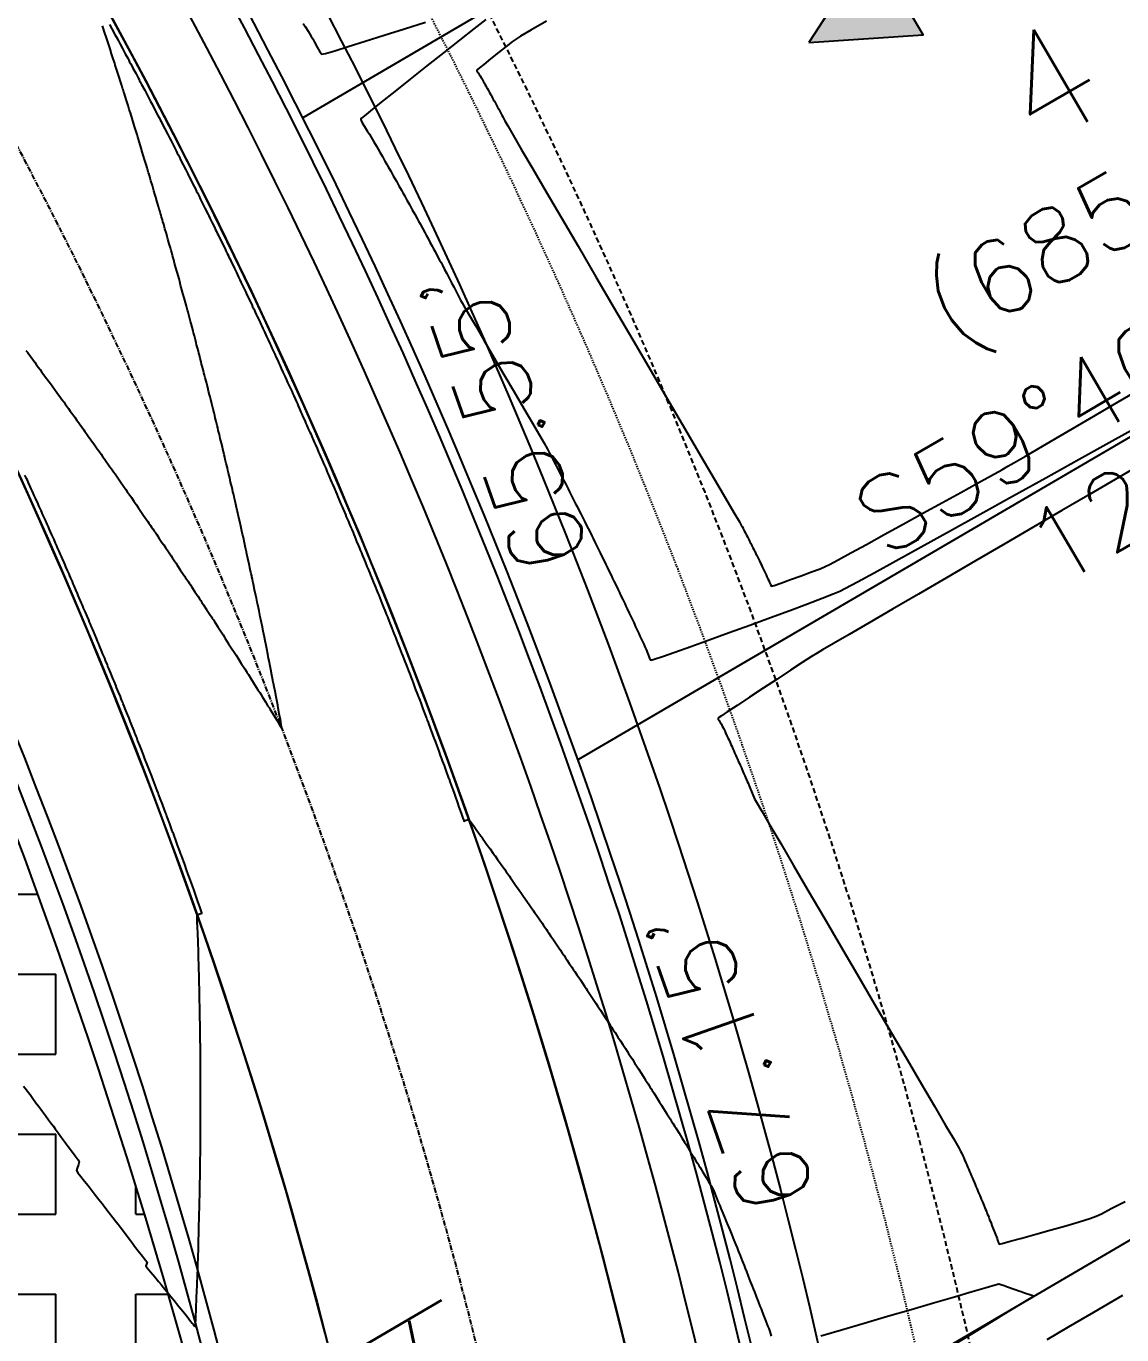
# Model space of a CAD drawing. Header units: feet. Extents: x 23 to 2149517, y -26 to 355304.
# Drawn here: x 2137437.8 to 2137540.5, y 340724.7 to 340847.4 of the extents above; entities that cross this region are included whole.
import ezdxf

# ---------------------------------------------------------------- set-up
doc = ezdxf.new("R2010")
doc.units = ezdxf.units.FT
doc.header["$MEASUREMENT"] = 0
for name, pattern in [('xhpc023-pt$0$CL', [0.7, 0.5, -0.05, 0.1, -0.05]), ('xhpc023-pt$0$DASHED', [0.75, 0.5, -0.25]), ('xhpc023-pt$0$HIDDEN2', [0.1875, 0.125, -0.0625])]:
    doc.linetypes.add(name, pattern=pattern)
for name, color, linetype in [('A-EC-CURLEX-MATTING', 6, 'Continuous'), ('A-EC-FLOW-ARROWS', 252, 'Continuous'), ('C-TOPO-MINR-N', 2, 'Continuous'), ('xhpc023-pav$0$A-PV-BC', 2, 'Continuous'), ('xhpc023-pav$0$A-SW-N', 6, 'Continuous'), ('xhpc023-pt$0$A-ADDRESS-N', 6, 'Continuous'), ('xhpc023-pt$0$A-BLDG-SETBACK', 2, 'xhpc023-pt$0$DASHED'), ('xhpc023-pt$0$V-ESMT-UTIL-N', 2, 'xhpc023-pt$0$HIDDEN2'), ('xhpc023-pt$0$V-LOT-NO', 6, 'Continuous'), ('xhpc023-pt$0$V-PROP-RWAY-N', 7, 'Continuous'), ('xhpc023-pt$0$V-PROP-SUBD-N', 7, 'Continuous'), ('xhpc023-pt$0$V-ROAD-IDEN', 1, 'Continuous'), ('xhpc023-pt$0$V-RWAY-CNTR-N', 4, 'xhpc023-pt$0$CL'), ('xhpc023-pt$0$V-SUBD-TEXT-N', 2, 'Continuous')]:
    doc.layers.add(name, color=color, linetype=linetype)
doc.styles.add('xhpc023-pt$0$L100', font='simplex', dxfattribs={"height": 10})
doc.styles.add('xhpc023-pt$0$L70', font='simplex.shx', dxfattribs={"height": 7})

# ---------------------------------------------------------------- blocks, each defined once
blk = doc.blocks.new('xhpc023-pav')
at = {"layer": 'xhpc023-pav$0$A-PV-BC'}
for radius, start in [(513.5, 10.3863), (486.5, 9.3087)]:
    blk.add_arc((2136995, 340602.39), radius, start, 30.3291, dxfattribs=at)
at = {"layer": 'xhpc023-pav$0$A-SW-N'}
for radius in [524, 520]:
    blk.add_arc((2136995, 340602.39), radius, 10.5508, 30.3291, dxfattribs=at)
blk = doc.blocks.new('xhpc023-pt')
at = {"layer": 'xhpc023-pt$0$A-BLDG-SETBACK'}
blk.add_arc((2136995, 340602.39), 545, 10.5508, 30.3291, dxfattribs=at)
at = {"layer": 'xhpc023-pt$0$V-ESMT-UTIL-N'}
blk.add_arc((2136995, 340602.39), 540, 10.5508, 30.3291, dxfattribs=at)
at = {"layer": 'xhpc023-pt$0$V-PROP-RWAY-N'}
for radius, start in [(525, 10.5508), (475, 7.59)]:
    blk.add_arc((2136995, 340602.39), radius, start, 30.3291, dxfattribs=at)
at = {"layer": 'xhpc023-pt$0$V-PROP-SUBD-N'}
for p, q in [((2137568.22, 340899.9), (2137463.76, 340838.79)), ((2137601.04, 340843.8), (2137489.55, 340778.57)), ((2137633.86, 340787.69), (2137507.99, 340714.05))]:
    blk.add_line(p, q, dxfattribs=at)
at = {"layer": 'xhpc023-pt$0$V-RWAY-CNTR-N'}
blk.add_arc((2136995, 340602.39), 500, 9.7762, 30.3291, dxfattribs=at)
at = {"layer": 'xhpc023-pt$0$A-ADDRESS-N', "insert": (2137537.54, 340827.38), "char_height": 7, "width": 77.1852, "attachment_point": 5, "rotation": 30.3291, "style": 'xhpc023-pt$0$L70'}
blk.add_mtext('\\pt77;(6855)', dxfattribs=at)
at = {"layer": 'xhpc023-pt$0$V-LOT-NO', "insert": (2137533.7, 340842.06, 573.4), "char_height": 10, "width": 34.0116, "attachment_point": 5, "rotation": 30.3291, "style": 'xhpc023-pt$0$L100'}
blk.add_mtext('4', dxfattribs=at)
at = {"layer": 'xhpc023-pt$0$V-ROAD-IDEN', "insert": (2137476.52, 340704.02), "char_height": 10, "width": 185.9116, "attachment_point": 5, "rotation": 101.527, "style": 'xhpc023-pt$0$L100'}
blk.add_mtext('MOLINA', dxfattribs=at)
at = {"layer": 'xhpc023-pt$0$V-SUBD-TEXT-N', "char_height": 7, "style": 'xhpc023-pt$0$L70'}
for s, insert, attachment_point, rotation in [('S59°40\'15"W', (2137544.41, 340812.7), 8, 30.3291), ("65.55'", (2137479.31, 340809.32), 2, 109.2643), ("129.16'", (2137546.18, 340809.68), 2, 30.3291), ("67.15'", (2137500.51, 340749.31), 2, 109.2643)]:
    blk.add_mtext(s, dxfattribs=dict(at, insert=insert, attachment_point=attachment_point, rotation=rotation))
blk = doc.blocks.new('ARROW')
blk.add_hatch(color=256).paths.add_polyline_path([(0, 0), (12, 6), (12, 2), (28, 2), (28, -2), (12, -2), (12, -6)])
blk.add_lwpolyline([(0, 0), (12, 6), (12, 2), (28, 2), (28, -2), (12, -2), (12, -6), (0, 0)])

msp = doc.modelspace()

# ---------------------------------------------------------------- block references
at = {"layer": 'A-EC-CURLEX-MATTING'}
msp.add_blockref('xhpc023-pt', (0, 0), dxfattribs=at)

# ---------------------------------------------------------------- next in the draw order: hatches: boundary and pattern name
h = msp.add_hatch(dxfattribs=at)
h.set_pattern_fill('SQUARE', color=256, scale=60)
h.set_pattern_definition([(0, (-6.905, -4.04), (0, 7.5), [7.5, -7.5]), (90, (-6.905, -4.04), (-7.5, 5e-16), [7.5, -7.5])])
edge = h.paths.add_edge_path()
edge.add_arc((2138044.92, 340728.89), 582.55, 186.44584, 221.75502, ccw=False)
edge.add_arc((2136881.47, 340563.61), 593.06, 9.69591, 28.02375)
edge.add_line((2137404.99, 340842.25), (2137360.89, 340917.63))
edge.add_arc((2137447.71, 341046.59), 155.46, 211.2, 236.0487, ccw=False)
edge.add_line((2137314.74, 340966.06), (2137301.64, 340964.69))
edge.add_line((2137301.64, 340964.69), (2137293.91, 340952.91))
edge.add_line((2137293.91, 340952.91), (2137303.61, 340937.49))
edge.add_line((2137303.61, 340937.49), (2137345.99, 340840.89))
edge.add_line((2137345.99, 340840.89), (2137331.35, 340808.34))
edge.add_line((2137331.35, 340808.34), (2137355.48, 340807.85))
edge.add_line((2137355.48, 340807.85), (2137372.7, 340756.32))
edge.add_line((2137372.7, 340756.32), (2137351.03, 340683.38))
edge.add_line((2137351.03, 340683.38), (2137357.98, 340661.33))
edge.add_line((2137357.98, 340661.33), (2137454.6, 340604.08))
edge.add_line((2137454.6, 340604.08), (2137415.55, 340530.51))
edge.add_line((2137415.55, 340530.51), (2137390.5, 340493.75))
edge.add_line((2137390.5, 340493.75), (2137422.03, 340493.4))
edge.add_line((2137422.03, 340493.4), (2137396.26, 340470.45))
edge.add_line((2137396.26, 340470.45), (2137454.81, 340441.95))
edge.add_line((2137454.81, 340441.95), (2137478.72, 340421.22))
edge.add_line((2137478.72, 340421.22), (2137537.81, 340413.16))
edge.add_line((2137537.81, 340413.16), (2137543.89, 340415.23))
edge.add_line((2137543.89, 340415.23), (2137550, 340414.64))
edge.add_line((2137550, 340414.64), (2137577.55, 340364.92))
edge.add_line((2137577.55, 340364.92), (2137601.62, 340330.66))
edge.add_line((2137601.62, 340330.66), (2137610.34, 340340.94))

# ---------------------------------------------------------------- next in the draw order: linework, layer by layer
for points in [[(2137670.62, 340388.88, -0.020906), (2137597.86, 340483.23, -0.00681), (2137601.18, 340497.47), (2137834.97, 340634.24, -5.810571), (2137834.97, 340634.24, 0.811703), (2137866.43, 340724.84, 0.069055), (2137866.43, 340724.84), (2137654.43, 341086.23, -0.149441), (2137653.08, 341091.91, 0.824303), (2137560.97, 341116.03, -0.149441), (2137557, 341111.73), (2137389.06, 341013.48, -0.149441), (2137383.37, 341012.13, 0.824289), (2137359.25, 340920.01, -0.14935), (2137363.55, 340916.05), (2137406.28, 340843.01, -0.100424), (2137467.54, 340663.68, 0.039884), (2137488.12, 340566.52, 0.039884)], [(2137660.46, 340381.44, -0.020999), (2137590.35, 340472.58, -0.432054), (2137598.5, 340508.07), (2137827.01, 340641.75, -0.15088), (2137838.5, 340644.44, 0.784499), (2137861.31, 340715.67, -0.088743), (2137856.2, 340721.53), (2137645.8, 341081.18, -0.149441), (2137643.1, 341092.55, 0.824303), (2137569.98, 341111.7, -0.149441), (2137562.05, 341103.1), (2137394.11, 341004.84, -0.149441), (2137382.73, 341002.15, 0.824289), (2137363.58, 340929.03, -0.14935), (2137372.18, 340921.1), (2137414.92, 340848.06, -0.100424), (2137477.46, 340664.97, 0.039884), (2137497.71, 340569.37, 1.206369)], [(2137825.01, 340671.87, 0.414214), (2137833.97, 340706.07), (2137615.32, 341079.81, 0.414214), (2137587.95, 341086.97), (2137395.42, 340974.33, 0.413395), (2137388.31, 340947), (2137438.22, 340861.69, -0.086514), (2137499.82, 340696.41, 0.043454), (2137527.06, 340598.38, 0.028283), (2137550.33, 340536.9, 0.447083), (2137578.7, 340527.77), (2137825.01, 340671.87)], [(2137396.26, 340470.45), (2137454.81, 340441.95), (2137478.72, 340421.22), (2137537.81, 340413.16), (2137543.89, 340415.23), (2137550, 340414.64), (2137577.55, 340364.92), (2137601.62, 340330.66), (2137610.34, 340340.94, -0.155296), (2137466.05, 340663.49, 0.080141), (2137404.99, 340842.25)]]:
    msp.add_lwpolyline(points, format="xyb", dxfattribs=at)
msp.add_lwpolyline([(2137823.09, 340682.91, -0.002722), (2137826.88, 340697.39), (2137613.59, 341078.8, 0.414214), (2137599.91, 341082.38), (2137407.39, 340969.75, 0.413052), (2137403.85, 340956.09), (2137453.76, 340870.78, -0.086514), (2137516.55, 340702.29, 0.043568), (2137543.42, 340605.67, 0.028398), (2137566.37, 340545, 0.447083), (2137580.56, 340540.44)], format="xyb", close=True, dxfattribs=at)
at = {"layer": 'C-TOPO-MINR-N', "color": 2, "linetype": 'Continuous', "lineweight": -3}
for points, elevation in [([(2137437.81, 340816.97), (2137437.94, 340816.79), (2137438.07, 340816.62), (2137438.29, 340816.32), (2137438.51, 340816.02), (2137438.64, 340815.85), (2137438.78, 340815.65), (2137438.99, 340815.37), (2137439.13, 340815.17), (2137439.28, 340814.97), (2137439.5, 340814.67), (2137439.65, 340814.46), (2137439.78, 340814.29), (2137439.99, 340814.01), (2137440.19, 340813.73), (2137440.32, 340813.56), (2137440.48, 340813.34), (2137440.71, 340813.01), (2137440.87, 340812.79), (2137440.99, 340812.63), (2137441.18, 340812.36), (2137441.38, 340812.1), (2137441.5, 340811.93), (2137441.61, 340811.77), (2137441.79, 340811.53), (2137441.97, 340811.28), (2137442.09, 340811.12), (2137442.2, 340810.96), (2137442.38, 340810.71), (2137442.56, 340810.46), (2137442.67, 340810.3), (2137442.83, 340810.08), (2137443.07, 340809.75), (2137443.23, 340809.53), (2137443.34, 340809.37), (2137443.53, 340809.1), (2137443.72, 340808.84), (2137443.84, 340808.67), (2137443.97, 340808.49), (2137444.17, 340808.2), (2137444.37, 340807.92), (2137444.49, 340807.75), (2137444.64, 340807.54), (2137444.85, 340807.23), (2137445, 340807.02), (2137445.13, 340806.84), (2137445.34, 340806.54), (2137445.56, 340806.23), (2137445.68, 340806.05), (2137445.82, 340805.86), (2137446.02, 340805.57), (2137446.16, 340805.38), (2137446.29, 340805.19), (2137446.48, 340804.92), (2137446.61, 340804.73), (2137446.73, 340804.56), (2137446.95, 340804.25), (2137447.17, 340803.92), (2137447.31, 340803.72), (2137447.46, 340803.51), (2137447.69, 340803.16), (2137447.92, 340802.83), (2137448.05, 340802.65), (2137448.17, 340802.48), (2137448.34, 340802.23), (2137448.45, 340802.06), (2137448.59, 340801.86), (2137448.84, 340801.49), (2137449.09, 340801.13), (2137449.22, 340800.93), (2137449.33, 340800.78), (2137449.49, 340800.55), (2137449.59, 340800.4), (2137449.69, 340800.25), (2137449.84, 340800.03), (2137449.94, 340799.89), (2137450.07, 340799.7), (2137450.31, 340799.34), (2137450.56, 340798.96), (2137450.72, 340798.72), (2137450.89, 340798.47), (2137451.16, 340798.07), (2137451.42, 340797.69), (2137451.55, 340797.49), (2137451.64, 340797.36), (2137451.76, 340797.17), (2137451.85, 340797.05), (2137451.99, 340796.83), (2137452.28, 340796.4), (2137452.56, 340795.97), (2137452.7, 340795.76), (2137452.78, 340795.64), (2137452.89, 340795.47), (2137452.97, 340795.36), (2137453.04, 340795.25), (2137453.15, 340795.1), (2137453.22, 340794.99), (2137453.36, 340794.77), (2137453.65, 340794.33), (2137453.94, 340793.89), (2137454.08, 340793.67), (2137454.19, 340793.51), (2137454.3, 340793.34), (2137454.45, 340793.12), (2137454.75, 340792.66), (2137455.04, 340792.2), (2137455.19, 340791.98), (2137455.28, 340791.84), (2137455.38, 340791.69), (2137455.51, 340791.48), (2137455.8, 340791.04), (2137456.1, 340790.57), (2137456.29, 340790.28), (2137456.49, 340789.96), (2137456.81, 340789.46), (2137457.12, 340788.99), (2137457.26, 340788.77), (2137457.32, 340788.67), (2137457.39, 340788.57), (2137457.45, 340788.47), (2137457.51, 340788.38), (2137457.66, 340788.13), (2137457.99, 340787.61), (2137458.32, 340787.1), (2137458.47, 340786.86), (2137458.52, 340786.78), (2137458.57, 340786.71), (2137458.66, 340786.56), (2137458.88, 340786.21), (2137459.15, 340785.78), (2137459.4, 340785.38), (2137459.56, 340785.14), (2137459.72, 340784.88), (2137459.98, 340784.46), (2137460.27, 340784), (2137460.5, 340783.62), (2137460.6, 340783.47), (2137460.63, 340783.41), (2137460.67, 340783.36), (2137460.77, 340783.19), (2137461.03, 340782.78), (2137461.33, 340782.28), (2137461.59, 340781.86), (2137461.7, 340781.68), (2137461.76, 340781.58), (2137461.82, 340781.49), (2137461.8, 340781.59), (2137461.78, 340781.71), (2137461.75, 340781.9), (2137461.66, 340782.35), (2137461.56, 340782.9), (2137461.46, 340783.41), (2137461.41, 340783.71), (2137461.35, 340784.01), (2137461.26, 340784.48), (2137461.16, 340785), (2137461.08, 340785.42), (2137461.05, 340785.59), (2137461.04, 340785.66), (2137461.03, 340785.72), (2137461.01, 340785.78), (2137461, 340785.84), (2137460.96, 340786.04), (2137460.87, 340786.5), (2137460.77, 340787.05), (2137460.68, 340787.52), (2137460.64, 340787.72), (2137460.62, 340787.81), (2137460.6, 340787.9), (2137460.56, 340788.08), (2137460.48, 340788.48), (2137460.38, 340788.99), (2137460.29, 340789.44), (2137460.24, 340789.72), (2137460.17, 340790.08), (2137460.05, 340790.64), (2137459.94, 340791.18), (2137459.89, 340791.43), (2137459.86, 340791.57), (2137459.83, 340791.72), (2137459.78, 340791.98), (2137459.66, 340792.54), (2137459.55, 340793.1), (2137459.49, 340793.37), (2137459.45, 340793.54), (2137459.42, 340793.72), (2137459.36, 340793.98), (2137459.25, 340794.51), (2137459.14, 340795.05), (2137459.08, 340795.31), (2137459.04, 340795.52), (2137458.99, 340795.72), (2137458.97, 340795.84), (2137458.93, 340796.02), (2137458.9, 340796.15), (2137458.84, 340796.41), (2137458.73, 340796.93), (2137458.62, 340797.45), (2137458.56, 340797.72), (2137458.53, 340797.86), (2137458.48, 340798.07), (2137458.45, 340798.21), (2137458.4, 340798.44), (2137458.3, 340798.92), (2137458.19, 340799.41), (2137458.12, 340799.72), (2137458.06, 340800.01), (2137457.95, 340800.47), (2137457.85, 340800.91), (2137457.8, 340801.14), (2137457.76, 340801.31), (2137457.71, 340801.55), (2137457.67, 340801.72), (2137457.62, 340801.95), (2137457.52, 340802.4), (2137457.41, 340802.84), (2137457.36, 340803.08), (2137457.32, 340803.27), (2137457.26, 340803.53), (2137457.21, 340803.71), (2137457.17, 340803.91), (2137457.1, 340804.19), (2137457.05, 340804.38), (2137457, 340804.6), (2137456.91, 340805.02), (2137456.81, 340805.45), (2137456.75, 340805.71), (2137456.69, 340805.97), (2137456.59, 340806.37), (2137456.5, 340806.75), (2137456.45, 340806.97), (2137456.4, 340807.18), (2137456.32, 340807.5), (2137456.27, 340807.71), (2137456.22, 340807.93), (2137456.13, 340808.27), (2137456.08, 340808.5), (2137456.03, 340808.71), (2137455.94, 340809.08), (2137455.84, 340809.47), (2137455.79, 340809.71), (2137455.73, 340809.93), (2137455.64, 340810.29), (2137455.56, 340810.64), (2137455.51, 340810.85), (2137455.45, 340811.1), (2137455.36, 340811.46), (2137455.29, 340811.7), (2137455.23, 340811.96), (2137455.13, 340812.35), (2137455.07, 340812.61), (2137455.01, 340812.81), (2137454.93, 340813.15), (2137454.85, 340813.49), (2137454.79, 340813.7), (2137454.72, 340813.98), (2137454.62, 340814.38), (2137454.55, 340814.66), (2137454.5, 340814.86), (2137454.42, 340815.18), (2137454.34, 340815.49), (2137454.28, 340815.69), (2137454.23, 340815.89), (2137454.15, 340816.21), (2137454.07, 340816.52), (2137454.02, 340816.72), (2137453.97, 340816.91), (2137453.89, 340817.21), (2137453.81, 340817.5), (2137453.77, 340817.69), (2137453.7, 340817.95), (2137453.6, 340818.34), (2137453.53, 340818.6), (2137453.47, 340818.81), (2137453.38, 340819.15), (2137453.29, 340819.48), (2137453.24, 340819.68), (2137453.17, 340819.93), (2137453.08, 340820.29), (2137453.01, 340820.54), (2137452.96, 340820.75), (2137452.86, 340821.1), (2137452.76, 340821.45), (2137452.7, 340821.68), (2137452.64, 340821.91), (2137452.53, 340822.29), (2137452.43, 340822.66), (2137452.37, 340822.87), (2137452.31, 340823.1), (2137452.22, 340823.44), (2137452.16, 340823.67), (2137452.1, 340823.89), (2137451.98, 340824.3), (2137451.87, 340824.7), (2137451.81, 340824.92), (2137451.75, 340825.14), (2137451.66, 340825.45), (2137451.61, 340825.66), (2137451.55, 340825.86), (2137451.47, 340826.15), (2137451.41, 340826.35), (2137451.35, 340826.57), (2137451.24, 340826.97), (2137451.12, 340827.39), (2137451.05, 340827.65), (2137450.97, 340827.92), (2137450.84, 340828.37), (2137450.72, 340828.8), (2137450.65, 340829.02), (2137450.6, 340829.2), (2137450.53, 340829.46), (2137450.48, 340829.64), (2137450.43, 340829.81), (2137450.36, 340830.05), (2137450.31, 340830.22), (2137450.24, 340830.45), (2137450.12, 340830.88), (2137449.98, 340831.34), (2137449.9, 340831.63), (2137449.81, 340831.93), (2137449.66, 340832.42), (2137449.53, 340832.88), (2137449.46, 340833.11), (2137449.41, 340833.26), (2137449.35, 340833.47), (2137449.31, 340833.61), (2137449.27, 340833.75), (2137449.21, 340833.95), (2137449.17, 340834.09), (2137449.1, 340834.32), (2137448.96, 340834.79), (2137448.81, 340835.29), (2137448.71, 340835.6), (2137448.61, 340835.93), (2137448.45, 340836.46), (2137448.3, 340836.96), (2137448.23, 340837.2), (2137448.17, 340837.4), (2137448.11, 340837.59), (2137448.05, 340837.77), (2137448, 340837.95), (2137447.92, 340838.19), (2137447.77, 340838.7), (2137447.6, 340839.23), (2137447.5, 340839.57), (2137447.39, 340839.92), (2137447.21, 340840.5), (2137447.04, 340841.04), (2137446.96, 340841.29), (2137446.92, 340841.42), (2137446.87, 340841.55), (2137446.84, 340841.68), (2137446.8, 340841.8), (2137446.71, 340842.08), (2137446.52, 340842.67), (2137446.33, 340843.26), (2137446.24, 340843.53), (2137446.21, 340843.63), (2137446.18, 340843.73), (2137446.13, 340843.9), (2137446, 340844.3), (2137445.84, 340844.79), (2137445.69, 340845.24), (2137445.61, 340845.52), (2137445.51, 340845.8), (2137445.36, 340846.28), (2137445.18, 340846.8), (2137445.05, 340847.23), (2137444.99, 340847.4)], 571), ([(2137445.63, 340847.54), (2137445.87, 340847.11), (2137446.14, 340846.6), (2137446.38, 340846.17), (2137446.48, 340845.98), (2137446.51, 340845.93), (2137446.54, 340845.87), (2137446.63, 340845.69), (2137446.86, 340845.27), (2137447.12, 340844.78), (2137447.35, 340844.36), (2137447.45, 340844.18), (2137447.49, 340844.1), (2137447.53, 340844.01), (2137447.63, 340843.84), (2137447.84, 340843.43), (2137448.1, 340842.95), (2137448.32, 340842.54), (2137448.41, 340842.37), (2137448.46, 340842.26), (2137448.52, 340842.16), (2137448.65, 340841.9), (2137448.94, 340841.36), (2137449.23, 340840.81), (2137449.37, 340840.55), (2137449.43, 340840.42), (2137449.5, 340840.3), (2137449.63, 340840.05), (2137449.9, 340839.52), (2137450.18, 340838.99), (2137450.32, 340838.73), (2137450.39, 340838.58), (2137450.47, 340838.43), (2137450.59, 340838.21), (2137450.83, 340837.73), (2137451.1, 340837.22), (2137451.26, 340836.91), (2137451.41, 340836.61), (2137451.66, 340836.13), (2137451.89, 340835.67), (2137452, 340835.45), (2137452.1, 340835.27), (2137452.19, 340835.08), (2137452.31, 340834.85), (2137452.55, 340834.37), (2137452.79, 340833.9), (2137452.91, 340833.66), (2137452.97, 340833.54), (2137453.06, 340833.37), (2137453.12, 340833.25), (2137453.24, 340833.02), (2137453.46, 340832.56), (2137453.69, 340832.11), (2137453.81, 340831.87), (2137453.88, 340831.74), (2137453.97, 340831.55), (2137454.04, 340831.42), (2137454.15, 340831.19), (2137454.37, 340830.75), (2137454.59, 340830.31), (2137454.7, 340830.08), (2137454.78, 340829.93), (2137454.88, 340829.72), (2137454.95, 340829.58), (2137455.06, 340829.36), (2137455.27, 340828.93), (2137455.48, 340828.51), (2137455.59, 340828.28), (2137455.67, 340828.12), (2137455.78, 340827.89), (2137455.86, 340827.74), (2137455.96, 340827.52), (2137456.16, 340827.11), (2137456.36, 340826.7), (2137456.47, 340826.48), (2137456.55, 340826.31), (2137456.67, 340826.06), (2137456.76, 340825.89), (2137456.84, 340825.71), (2137456.97, 340825.45), (2137457.05, 340825.27), (2137457.16, 340825.06), (2137457.35, 340824.66), (2137457.54, 340824.26), (2137457.65, 340824.04), (2137457.74, 340823.85), (2137457.87, 340823.57), (2137457.96, 340823.38), (2137458.06, 340823.17), (2137458.24, 340822.81), (2137458.42, 340822.43), (2137458.53, 340822.19), (2137458.64, 340821.96), (2137458.81, 340821.6), (2137458.97, 340821.26), (2137459.06, 340821.06), (2137459.16, 340820.85), (2137459.31, 340820.54), (2137459.4, 340820.33), (2137459.5, 340820.14), (2137459.66, 340819.79), (2137459.82, 340819.44), (2137459.91, 340819.24), (2137460.02, 340819.02), (2137460.17, 340818.7), (2137460.27, 340818.48), (2137460.36, 340818.28), (2137460.51, 340817.95), (2137460.67, 340817.62), (2137460.76, 340817.43), (2137460.87, 340817.19), (2137461.03, 340816.85), (2137461.13, 340816.61), (2137461.25, 340816.37), (2137461.41, 340816.01), (2137461.53, 340815.76), (2137461.61, 340815.57), (2137461.75, 340815.26), (2137461.9, 340814.94), (2137461.99, 340814.75), (2137462.07, 340814.56), (2137462.21, 340814.26), (2137462.34, 340813.97), (2137462.42, 340813.78), (2137462.54, 340813.52), (2137462.72, 340813.14), (2137462.83, 340812.88), (2137462.91, 340812.7), (2137463.04, 340812.42), (2137463.17, 340812.13), (2137463.25, 340811.95), (2137463.33, 340811.77), (2137463.46, 340811.48), (2137463.59, 340811.18), (2137463.67, 340811), (2137463.78, 340810.75), (2137463.95, 340810.38), (2137464.06, 340810.12), (2137464.15, 340809.93), (2137464.28, 340809.62), (2137464.42, 340809.31), (2137464.5, 340809.13), (2137464.61, 340808.89), (2137464.76, 340808.53), (2137464.87, 340808.29), (2137464.96, 340808.1), (2137465.1, 340807.77), (2137465.24, 340807.44), (2137465.33, 340807.25), (2137465.43, 340807.02), (2137465.57, 340806.68), (2137465.67, 340806.45), (2137465.76, 340806.25), (2137465.91, 340805.91), (2137466.06, 340805.56), (2137466.14, 340805.37), (2137466.24, 340805.15), (2137466.37, 340804.83), (2137466.46, 340804.61), (2137466.55, 340804.41), (2137466.7, 340804.07), (2137466.85, 340803.71), (2137466.95, 340803.48), (2137467.05, 340803.24), (2137467.21, 340802.86), (2137467.37, 340802.49), (2137467.46, 340802.29), (2137467.54, 340802.09), (2137467.67, 340801.79), (2137467.75, 340801.59), (2137467.84, 340801.37), (2137468.01, 340800.97), (2137468.18, 340800.57), (2137468.27, 340800.35), (2137468.35, 340800.16), (2137468.47, 340799.89), (2137468.54, 340799.7), (2137468.64, 340799.47), (2137468.81, 340799.05), (2137468.99, 340798.63), (2137469.08, 340798.41), (2137469.15, 340798.23), (2137469.26, 340797.98), (2137469.33, 340797.8), (2137469.43, 340797.57), (2137469.61, 340797.13), (2137469.78, 340796.69), (2137469.88, 340796.46), (2137469.94, 340796.3), (2137470.04, 340796.07), (2137470.11, 340795.9), (2137470.2, 340795.66), (2137470.39, 340795.21), (2137470.57, 340794.75), (2137470.67, 340794.52), (2137470.73, 340794.37), (2137470.82, 340794.15), (2137470.88, 340794), (2137470.98, 340793.76), (2137471.17, 340793.28), (2137471.36, 340792.81), (2137471.45, 340792.57), (2137471.51, 340792.43), (2137471.59, 340792.23), (2137471.64, 340792.1), (2137471.69, 340791.97), (2137471.77, 340791.78), (2137471.82, 340791.65), (2137471.92, 340791.4), (2137472.11, 340790.92), (2137472.3, 340790.43), (2137472.4, 340790.19), (2137472.44, 340790.07), (2137472.51, 340789.9), (2137472.55, 340789.78), (2137472.64, 340789.55), (2137472.83, 340789.09), (2137473.02, 340788.59), (2137473.14, 340788.28), (2137473.27, 340787.95), (2137473.47, 340787.43), (2137473.66, 340786.93), (2137473.76, 340786.69), (2137473.82, 340786.53), (2137473.88, 340786.36), (2137473.94, 340786.21), (2137474, 340786.05), (2137474.11, 340785.78), (2137474.31, 340785.24), (2137474.52, 340784.7), (2137474.62, 340784.45), (2137474.67, 340784.31), (2137474.72, 340784.18), (2137474.82, 340783.91), (2137475.03, 340783.35), (2137475.24, 340782.79), (2137475.34, 340782.53), (2137475.38, 340782.41), (2137475.43, 340782.3), (2137475.52, 340782.06), (2137475.71, 340781.53), (2137475.93, 340780.96), (2137476.06, 340780.6), (2137476.16, 340780.33), (2137476.32, 340779.88), (2137476.51, 340779.39), (2137476.65, 340778.99), (2137476.71, 340778.82), (2137476.74, 340778.75), (2137476.77, 340778.68), (2137476.84, 340778.48), (2137477, 340778.03), (2137477.2, 340777.49), (2137477.36, 340777.04), (2137477.43, 340776.85), (2137477.45, 340776.8), (2137477.47, 340776.75), (2137477.54, 340776.55), (2137477.71, 340776.09), (2137477.91, 340775.53), (2137478.07, 340775.06), (2137478.15, 340774.87), (2137478.16, 340774.82), (2137478.23, 340774.62), (2137478.4, 340774.14), (2137478.61, 340773.57), (2137478.78, 340773.09), (2137478.85, 340772.89), (2137478.87, 340772.83), (2137478.97, 340772.88), (2137479.18, 340772.96), (2137479.32, 340772.99), (2137479.46, 340772.82), (2137479.75, 340772.42), (2137480.09, 340771.95), (2137480.37, 340771.56), (2137480.48, 340771.39), (2137480.52, 340771.35), (2137480.55, 340771.3), (2137480.58, 340771.26), (2137480.61, 340771.21), (2137480.72, 340771.05), (2137480.99, 340770.68), (2137481.32, 340770.22), (2137481.61, 340769.8), (2137481.79, 340769.56), (2137482.01, 340769.24), (2137482.36, 340768.75), (2137482.69, 340768.29), (2137482.84, 340768.07), (2137482.94, 340767.93), (2137483.03, 340767.8), (2137483.13, 340767.66), (2137483.23, 340767.51), (2137483.39, 340767.29), (2137483.71, 340766.83), (2137484.05, 340766.34), (2137484.26, 340766.04), (2137484.45, 340765.77), (2137484.75, 340765.33), (2137485.04, 340764.92), (2137485.18, 340764.72), (2137485.27, 340764.59), (2137485.4, 340764.4), (2137485.49, 340764.27), (2137485.63, 340764.06), (2137485.91, 340763.66), (2137486.19, 340763.25), (2137486.34, 340763.03), (2137486.45, 340762.88), (2137486.6, 340762.65), (2137486.7, 340762.5), (2137486.82, 340762.33), (2137486.99, 340762.07), (2137487.11, 340761.9), (2137487.25, 340761.69), (2137487.51, 340761.31), (2137487.77, 340760.93), (2137487.92, 340760.71), (2137488.05, 340760.51), (2137488.25, 340760.22), (2137488.38, 340760.02), (2137488.51, 340759.82), (2137488.74, 340759.48), (2137488.98, 340759.14), (2137489.12, 340758.92), (2137489.25, 340758.73), (2137489.46, 340758.42), (2137489.66, 340758.12), (2137489.79, 340757.94), (2137489.94, 340757.7), (2137490.17, 340757.36), (2137490.32, 340757.13), (2137490.43, 340756.96), (2137490.62, 340756.68), (2137490.8, 340756.4), (2137490.92, 340756.22), (2137491.03, 340756.05), (2137491.22, 340755.77), (2137491.4, 340755.49), (2137491.52, 340755.32), (2137491.67, 340755.09), (2137491.9, 340754.74), (2137492.05, 340754.51), (2137492.18, 340754.32), (2137492.38, 340754), (2137492.59, 340753.69), (2137492.7, 340753.51), (2137492.84, 340753.3), (2137493.04, 340752.99), (2137493.18, 340752.78), (2137493.31, 340752.58), (2137493.53, 340752.23), (2137493.76, 340751.88), (2137493.88, 340751.69), (2137494, 340751.51), (2137494.18, 340751.24), (2137494.3, 340751.05), (2137494.43, 340750.85), (2137494.66, 340750.49), (2137494.9, 340750.11), (2137495.06, 340749.87), (2137495.22, 340749.6), (2137495.5, 340749.17), (2137495.76, 340748.76), (2137495.89, 340748.55), (2137495.99, 340748.4), (2137496.13, 340748.18), (2137496.22, 340748.03), (2137496.31, 340747.9), (2137496.44, 340747.7), (2137496.52, 340747.57), (2137496.66, 340747.35), (2137496.92, 340746.93), (2137497.21, 340746.48), (2137497.38, 340746.19), (2137497.58, 340745.88), (2137497.89, 340745.38), (2137498.19, 340744.9), (2137498.34, 340744.67), (2137498.44, 340744.5), (2137498.54, 340744.35), (2137498.63, 340744.2), (2137498.72, 340744.06), (2137498.82, 340743.9), (2137499.03, 340743.55), (2137499.3, 340743.12), (2137499.54, 340742.73), (2137499.69, 340742.49), (2137499.85, 340742.23), (2137500.12, 340741.79), (2137500.41, 340741.31), (2137500.65, 340740.92), (2137500.75, 340740.75), (2137500.79, 340740.69), (2137500.83, 340740.63), (2137500.86, 340740.58), (2137500.89, 340740.53), (2137501, 340740.34), (2137501.26, 340739.92), (2137501.57, 340739.4), (2137501.84, 340738.97), (2137501.96, 340738.77), (2137502.07, 340738.59), (2137502.18, 340738.4), (2137502.28, 340738.16), (2137502.49, 340737.65), (2137502.71, 340737.11), (2137502.85, 340736.77), (2137502.96, 340736.5), (2137503.15, 340736.05), (2137503.36, 340735.52), (2137503.55, 340735.06), (2137503.67, 340734.77), (2137503.78, 340734.49), (2137503.97, 340734.04), (2137504.17, 340733.53), (2137504.35, 340733.08), (2137504.47, 340732.8), (2137504.58, 340732.53), (2137504.75, 340732.08), (2137504.95, 340731.58), (2137505.13, 340731.14), (2137505.24, 340730.87), (2137505.35, 340730.6), (2137505.52, 340730.16), (2137505.71, 340729.67), (2137505.89, 340729.23), (2137505.99, 340728.96), (2137506.1, 340728.69), (2137506.27, 340728.26), (2137506.46, 340727.78), (2137506.62, 340727.35), (2137506.73, 340727.08), (2137506.83, 340726.82), (2137506.99, 340726.4), (2137507.18, 340725.92), (2137507.34, 340725.5), (2137507.44, 340725.24), (2137507.53, 340724.96), (2137507.68, 340724.52)], 571), ([(2137463.81, 340847.63), (2137463.98, 340847.35), (2137464.25, 340846.9), (2137464.52, 340846.46), (2137464.7, 340846.18), (2137464.86, 340845.88), (2137465.11, 340845.41), (2137465.37, 340844.96), (2137465.56, 340844.74), (2137465.89, 340844.82), (2137466.75, 340845.07), (2137468.01, 340845.46), (2137469.6, 340845.95), (2137471.4, 340846.52), (2137473.31, 340847.13), (2137475.25, 340847.75)], 572), ([(2137480.93, 340847.99), (2137479.8, 340847.11), (2137478.45, 340846.05), (2137476.95, 340844.87), (2137475.38, 340843.64), (2137473.84, 340842.41), (2137472.39, 340841.26), (2137471.12, 340840.24), (2137470.11, 340839.43), (2137469.54, 340838.96), (2137469.28, 340838.74), (2137469.2, 340838.66), (2137469.19, 340838.65), (2137469.19, 340838.62), (2137469.23, 340838.52), (2137469.34, 340838.31), (2137469.55, 340837.95), (2137469.84, 340837.51), (2137470.02, 340837.23), (2137470.17, 340836.96), (2137470.42, 340836.54), (2137470.67, 340836.11), (2137470.82, 340835.84), (2137470.98, 340835.57), (2137471.22, 340835.15), (2137471.46, 340834.72), (2137471.61, 340834.46), (2137471.76, 340834.19), (2137472, 340833.77), (2137472.24, 340833.35), (2137472.39, 340833.09), (2137472.54, 340832.83), (2137472.77, 340832.41), (2137473, 340832), (2137473.15, 340831.74), (2137473.29, 340831.48), (2137473.52, 340831.07), (2137473.75, 340830.66), (2137473.89, 340830.4), (2137474.03, 340830.15), (2137474.26, 340829.74), (2137474.48, 340829.33), (2137474.62, 340829.08), (2137474.76, 340828.83), (2137474.98, 340828.42), (2137475.19, 340828.02), (2137475.33, 340827.77), (2137475.47, 340827.52), (2137475.68, 340827.12), (2137475.9, 340826.73), (2137476.03, 340826.48), (2137476.16, 340826.23), (2137476.37, 340825.84), (2137476.58, 340825.44), (2137476.72, 340825.2), (2137476.85, 340824.95), (2137477.05, 340824.56), (2137477.26, 340824.17), (2137477.39, 340823.93), (2137477.51, 340823.69), (2137477.71, 340823.3), (2137477.92, 340822.92), (2137478.04, 340822.67), (2137478.17, 340822.43), (2137478.36, 340822.05), (2137478.56, 340821.67), (2137478.69, 340821.43), (2137478.86, 340821.14), (2137479.29, 340820.39), (2137479.94, 340819.29), (2137480.74, 340817.92), (2137481.65, 340816.36), (2137482.62, 340814.72), (2137483.58, 340813.07), (2137484.49, 340811.52), (2137485.29, 340810.14), (2137485.94, 340809.03), (2137486.38, 340808.28), (2137486.56, 340807.98), (2137486.7, 340807.7), (2137486.93, 340807.26), (2137487.16, 340806.82), (2137487.31, 340806.54), (2137487.45, 340806.27), (2137487.68, 340805.83), (2137487.9, 340805.4), (2137488.04, 340805.12), (2137488.18, 340804.85), (2137488.41, 340804.42), (2137488.63, 340803.99), (2137488.77, 340803.72), (2137488.9, 340803.45), (2137489.12, 340803.02), (2137489.34, 340802.59), (2137489.47, 340802.33), (2137489.61, 340802.06), (2137489.82, 340801.64), (2137490.04, 340801.21), (2137490.17, 340800.95), (2137490.3, 340800.68), (2137490.51, 340800.27), (2137490.72, 340799.85), (2137490.85, 340799.59), (2137490.98, 340799.32), (2137491.18, 340798.91), (2137491.39, 340798.5), (2137491.52, 340798.24), (2137491.64, 340797.98), (2137491.84, 340797.57), (2137492.05, 340797.16), (2137492.17, 340796.9), (2137492.3, 340796.64), (2137492.49, 340796.24), (2137492.69, 340795.83), (2137492.81, 340795.58), (2137492.93, 340795.32), (2137493.13, 340794.92), (2137493.32, 340794.52), (2137493.44, 340794.27), (2137493.56, 340794.02), (2137493.75, 340793.62), (2137493.94, 340793.22), (2137494.06, 340792.97), (2137494.17, 340792.73), (2137494.36, 340792.33), (2137494.55, 340791.94), (2137494.66, 340791.69), (2137494.78, 340791.44), (2137494.96, 340791.05), (2137495.14, 340790.67), (2137495.25, 340790.42), (2137495.37, 340790.18), (2137495.54, 340789.79), (2137495.72, 340789.41), (2137495.83, 340789.16), (2137495.94, 340788.91), (2137496.1, 340788.5), (2137496.27, 340788.11), (2137496.4, 340787.92), (2137496.7, 340788), (2137497.48, 340788.27), (2137498.65, 340788.68), (2137500.14, 340789.21), (2137501.86, 340789.83), (2137503.74, 340790.51), (2137505.68, 340791.21), (2137507.6, 340791.92), (2137509.43, 340792.59), (2137511.07, 340793.2), (2137512.46, 340793.72), (2137513.49, 340794.13), (2137514.1, 340794.38), (2137514.65, 340794.66), (2137515.75, 340795.25), (2137517.34, 340796.12), (2137519.35, 340797.23), (2137521.72, 340798.54), (2137524.38, 340800.02), (2137527.26, 340801.61), (2137530.29, 340803.3), (2137533.41, 340805.03), (2137536.55, 340806.77), (2137539.65, 340808.49), (2137542.63, 340810.14)], 572), ([(2137486.61, 340847.85), (2137485.13, 340846.99), (2137484.17, 340846.42), (2137483.78, 340846.19), (2137483.42, 340845.92), (2137482.82, 340845.46), (2137482.11, 340844.9), (2137481.37, 340844.31), (2137480.72, 340843.79), (2137480.33, 340843.47), (2137480.14, 340843.31), (2137480.08, 340843.26), (2137480.07, 340843.25), (2137480.08, 340843.24), (2137480.09, 340843.19), (2137480.14, 340843.1), (2137480.23, 340842.96), (2137480.31, 340842.84), (2137480.38, 340842.73), (2137480.47, 340842.56), (2137480.54, 340842.45), (2137480.61, 340842.33), (2137480.7, 340842.16), (2137480.77, 340842.05), (2137480.83, 340841.94), (2137480.92, 340841.77), (2137480.99, 340841.66), (2137481.05, 340841.55), (2137481.14, 340841.39), (2137481.2, 340841.27), (2137481.27, 340841.16), (2137481.36, 340841), (2137481.42, 340840.89), (2137481.48, 340840.78), (2137481.56, 340840.62), (2137481.62, 340840.51), (2137481.73, 340840.33), (2137481.83, 340840.14), (2137481.93, 340839.96), (2137482.03, 340839.77), (2137482.13, 340839.59), (2137482.22, 340839.41), (2137482.32, 340839.22), (2137482.42, 340839.04), (2137482.51, 340838.86), (2137482.6, 340838.69), (2137482.69, 340838.51), (2137482.79, 340838.33), (2137482.97, 340838.02), (2137483.48, 340837.15), (2137484.27, 340835.79), (2137485.32, 340834), (2137486.58, 340831.85), (2137488.01, 340829.4), (2137489.58, 340826.73), (2137491.24, 340823.88), (2137492.96, 340820.94), (2137494.7, 340817.97), (2137496.42, 340815.03), (2137498.08, 340812.19), (2137499.65, 340809.51), (2137501.08, 340807.06), (2137502.34, 340804.91), (2137503.39, 340803.12), (2137504.18, 340801.76), (2137504.69, 340800.89), (2137504.87, 340800.58), (2137504.94, 340800.46), (2137505.03, 340800.29), (2137505.09, 340800.17), (2137505.15, 340800.05), (2137505.24, 340799.88), (2137505.3, 340799.76), (2137505.36, 340799.65), (2137505.45, 340799.48), (2137505.51, 340799.36), (2137505.56, 340799.24), (2137505.65, 340799.08), (2137505.71, 340798.96), (2137505.76, 340798.85), (2137505.85, 340798.68), (2137505.91, 340798.57), (2137505.96, 340798.46), (2137506.04, 340798.29), (2137506.1, 340798.18), (2137506.16, 340798.07), (2137506.24, 340797.9), (2137506.29, 340797.79), (2137506.38, 340797.6), (2137506.48, 340797.41), (2137506.57, 340797.22), (2137506.66, 340797.03), (2137506.75, 340796.85), (2137506.84, 340796.66), (2137506.93, 340796.48), (2137507.02, 340796.29), (2137507.1, 340796.11), (2137507.19, 340795.92), (2137507.27, 340795.74), (2137507.36, 340795.56), (2137507.44, 340795.38), (2137507.52, 340795.2), (2137507.6, 340795.01), (2137507.69, 340794.85), (2137507.94, 340794.93), (2137508.59, 340795.15), (2137509.49, 340795.47), (2137510.49, 340795.84), (2137511.46, 340796.19), (2137512.26, 340796.49), (2137512.74, 340796.69), (2137513.13, 340796.89), (2137513.96, 340797.34), (2137515.14, 340797.98), (2137516.6, 340798.78), (2137518.26, 340799.69), (2137520.05, 340800.67), (2137521.9, 340801.69), (2137523.73, 340802.7), (2137525.45, 340803.65), (2137527.01, 340804.51), (2137528.31, 340805.23), (2137529.29, 340805.78), (2137529.87, 340806.11), (2137530.42, 340806.42), (2137531.52, 340807.06), (2137533.12, 340808), (2137535.14, 340809.18), (2137537.53, 340810.57), (2137540.2, 340812.14), (2137543.1, 340813.83)], 573), ([(2137541.43, 340805.75), (2137539.55, 340804.65), (2137537.36, 340803.36), (2137534.91, 340801.94), (2137532.3, 340800.41), (2137529.57, 340798.82), (2137526.82, 340797.22), (2137524.09, 340795.64), (2137521.48, 340794.12), (2137519.04, 340792.7), (2137516.85, 340791.43), (2137514.98, 340790.34), (2137513.5, 340789.48), (2137512.48, 340788.88), (2137511.99, 340788.59), (2137511.46, 340788.25), (2137510.59, 340787.69), (2137509.48, 340786.97), (2137508.23, 340786.15), (2137506.92, 340785.29), (2137505.64, 340784.45), (2137504.49, 340783.68), (2137503.55, 340783.06), (2137503.02, 340782.7), (2137502.77, 340782.54), (2137502.7, 340782.48), (2137502.69, 340782.47), (2137502.69, 340782.45), (2137502.71, 340782.4), (2137502.78, 340782.27), (2137502.9, 340782.08), (2137503.01, 340781.92), (2137503.09, 340781.74), (2137503.22, 340781.47), (2137503.31, 340781.28), (2137503.39, 340781.09), (2137503.52, 340780.83), (2137503.6, 340780.65), (2137503.69, 340780.47), (2137503.81, 340780.2), (2137503.89, 340780.02), (2137503.97, 340779.85), (2137504.09, 340779.59), (2137504.16, 340779.41), (2137504.24, 340779.24), (2137504.36, 340778.99), (2137504.43, 340778.82), (2137504.51, 340778.65), (2137504.62, 340778.4), (2137504.69, 340778.23), (2137504.77, 340778.06), (2137504.88, 340777.82), (2137504.95, 340777.65), (2137505.02, 340777.49), (2137505.12, 340777.25), (2137505.19, 340777.08), (2137505.26, 340776.92), (2137505.36, 340776.69), (2137505.43, 340776.53), (2137505.5, 340776.37), (2137505.6, 340776.14), (2137505.67, 340775.98), (2137505.73, 340775.82), (2137505.83, 340775.6), (2137505.89, 340775.44), (2137505.95, 340775.29), (2137506.04, 340775.06), (2137506.11, 340774.91), (2137506.29, 340774.61), (2137506.78, 340773.76), (2137507.55, 340772.45), (2137508.56, 340770.73), (2137509.76, 340768.67), (2137511.12, 340766.34), (2137512.6, 340763.81), (2137514.16, 340761.14), (2137515.76, 340758.41), (2137517.36, 340755.67), (2137518.92, 340753.01), (2137520.41, 340750.48), (2137521.77, 340748.15), (2137522.97, 340746.09), (2137523.98, 340744.36), (2137524.75, 340743.05), (2137525.25, 340742.2), (2137525.43, 340741.89), (2137525.51, 340741.71), (2137525.63, 340741.43), (2137525.72, 340741.24), (2137525.8, 340741.06), (2137525.92, 340740.79), (2137526, 340740.6), (2137526.08, 340740.42), (2137526.19, 340740.15), (2137526.27, 340739.97), (2137526.35, 340739.79), (2137526.46, 340739.53), (2137526.54, 340739.35), (2137526.61, 340739.18), (2137526.72, 340738.92), (2137526.8, 340738.74), (2137526.87, 340738.57), (2137526.98, 340738.32), (2137527.05, 340738.14), (2137527.12, 340737.97), (2137527.23, 340737.73), (2137527.3, 340737.56), (2137527.37, 340737.39), (2137527.47, 340737.14), (2137527.54, 340736.98), (2137527.6, 340736.81), (2137527.7, 340736.57), (2137527.77, 340736.4), (2137527.84, 340736.24), (2137527.93, 340736), (2137528, 340735.84), (2137528.06, 340735.68), (2137528.15, 340735.45), (2137528.22, 340735.29), (2137528.28, 340735.13), (2137528.37, 340734.9), (2137528.43, 340734.74), (2137528.49, 340734.59), (2137528.58, 340734.36), (2137528.64, 340734.21), (2137528.7, 340734.06), (2137528.79, 340733.83), (2137528.85, 340733.68), (2137528.9, 340733.52), (2137528.98, 340733.29), (2137529.05, 340733.16), (2137529.33, 340733.23), (2137530.08, 340733.43), (2137531.18, 340733.73), (2137532.49, 340734.09), (2137533.91, 340734.49), (2137535.3, 340734.89), (2137536.55, 340735.26), (2137537.54, 340735.57), (2137538.15, 340735.78), (2137538.63, 340736.01), (2137539.55, 340736.49), (2137540.85, 340737.17)], 572), ([(2137437.59, 340747.98), (2137437.86, 340747.63), (2137438.02, 340747.41), (2137438.19, 340747.18), (2137438.45, 340746.82), (2137438.75, 340746.42), (2137439.02, 340746.05), (2137439.19, 340745.83), (2137439.36, 340745.6), (2137439.63, 340745.23), (2137439.93, 340744.81), (2137440.21, 340744.44), (2137440.38, 340744.21), (2137440.55, 340743.98), (2137440.82, 340743.6), (2137441.13, 340743.17), (2137441.41, 340742.79), (2137441.58, 340742.56), (2137441.77, 340742.31), (2137442.08, 340741.9), (2137442.42, 340741.44), (2137442.69, 340741.06), (2137442.81, 340740.87), (2137442.75, 340740.63), (2137442.62, 340740.28), (2137442.55, 340740.05), (2137442.68, 340739.86), (2137442.96, 340739.49), (2137443.31, 340739.05), (2137443.63, 340738.66), (2137443.83, 340738.41), (2137444.01, 340738.17), (2137444.31, 340737.79), (2137444.64, 340737.36), (2137444.94, 340736.97), (2137445.13, 340736.73), (2137445.31, 340736.49), (2137445.61, 340736.1), (2137445.95, 340735.66), (2137446.26, 340735.26), (2137446.45, 340735.02), (2137446.64, 340734.77), (2137446.94, 340734.37), (2137447.29, 340733.91), (2137447.6, 340733.51), (2137447.79, 340733.26), (2137448, 340732.98), (2137448.34, 340732.53), (2137448.72, 340732.04), (2137449.03, 340731.64), (2137449.16, 340731.46), (2137449.1, 340731.29), (2137449.05, 340731.12), (2137449.18, 340730.94), (2137449.5, 340730.56), (2137449.89, 340730.08), (2137450.25, 340729.64), (2137450.47, 340729.38), (2137450.68, 340729.12), (2137451.01, 340728.72), (2137451.38, 340728.26), (2137451.72, 340727.85), (2137451.92, 340727.59), (2137452.15, 340727.31), (2137452.52, 340726.86), (2137452.92, 340726.36), (2137453.25, 340725.95), (2137453.4, 340725.76), (2137453.49, 340725.64), (2137453.62, 340725.48), (2137453.69, 340725.4), (2137453.71, 340725.57), (2137453.71, 340725.77), (2137453.72, 340725.97), (2137453.74, 340726.43), (2137453.76, 340726.98), (2137453.78, 340727.48), (2137453.8, 340727.78), (2137453.81, 340728.15), (2137453.83, 340728.75), (2137453.86, 340729.3), (2137453.87, 340729.55), (2137453.87, 340729.66), (2137453.87, 340729.78), (2137453.88, 340729.9), (2137453.88, 340730.02), (2137453.89, 340730.28), (2137453.91, 340730.83), (2137453.93, 340731.42), (2137453.94, 340731.77), (2137453.95, 340732.1), (2137453.97, 340732.62), (2137453.99, 340733.11), (2137453.99, 340733.35), (2137454, 340733.56), (2137454, 340733.78), (2137454.01, 340733.91), (2137454.01, 340734.11), (2137454.01, 340734.25), (2137454.02, 340734.49), (2137454.03, 340734.97), (2137454.05, 340735.47), (2137454.06, 340735.78), (2137454.06, 340736.06), (2137454.07, 340736.51), (2137454.08, 340736.93), (2137454.09, 340737.16), (2137454.09, 340737.34), (2137454.1, 340737.6), (2137454.1, 340737.79), (2137454.1, 340738.01), (2137454.11, 340738.42), (2137454.12, 340738.84), (2137454.12, 340739.07), (2137454.13, 340739.28), (2137454.13, 340739.58), (2137454.13, 340739.79), (2137454.13, 340740.02), (2137454.14, 340740.37), (2137454.14, 340740.6), (2137454.14, 340740.81), (2137454.15, 340741.19), (2137454.16, 340741.57), (2137454.16, 340741.81), (2137454.16, 340742.02), (2137454.17, 340742.36), (2137454.17, 340742.69), (2137454.17, 340742.89), (2137454.17, 340743.16), (2137454.17, 340743.55), (2137454.18, 340743.82), (2137454.18, 340744.1), (2137454.18, 340744.52), (2137454.18, 340744.8), (2137454.18, 340745), (2137454.18, 340745.32), (2137454.18, 340745.63), (2137454.18, 340745.84), (2137454.18, 340746.06), (2137454.18, 340746.41), (2137454.18, 340746.77), (2137454.18, 340746.98), (2137454.18, 340747.23), (2137454.18, 340747.61), (2137454.18, 340747.85), (2137454.18, 340748.08), (2137454.18, 340748.41), (2137454.18, 340748.64), (2137454.18, 340748.87), (2137454.18, 340749.26), (2137454.18, 340749.66), (2137454.17, 340749.87), (2137454.17, 340750.07), (2137454.17, 340750.36), (2137454.17, 340750.56), (2137454.17, 340750.8), (2137454.16, 340751.24), (2137454.16, 340751.67), (2137454.16, 340751.9), (2137454.15, 340752.07), (2137454.15, 340752.32), (2137454.15, 340752.49), (2137454.15, 340752.72), (2137454.14, 340753.16), (2137454.13, 340753.63), (2137454.13, 340753.92), (2137454.12, 340754.24), (2137454.11, 340754.77), (2137454.1, 340755.27), (2137454.1, 340755.51), (2137454.1, 340755.64), (2137454.09, 340755.83), (2137454.09, 340755.95), (2137454.09, 340756.15), (2137454.09, 340756.34), (2137454.08, 340756.59), (2137454.07, 340757.1), (2137454.06, 340757.64), (2137454.05, 340757.98), (2137454.04, 340758.35), (2137454.02, 340758.96), (2137454.01, 340759.53), (2137454, 340759.79), (2137454, 340759.9), (2137454, 340760.01), (2137453.99, 340760.11), (2137453.99, 340760.21), (2137453.98, 340760.38), (2137453.97, 340760.79), (2137453.96, 340761.3), (2137453.94, 340761.76), (2137453.93, 340762.04), (2137453.92, 340762.34), (2137453.9, 340762.84), (2137453.87, 340763.38), (2137453.86, 340763.75), (2137453.86, 340763.94), (2137453.86, 340764.01), (2137453.86, 340764.03), (2137453.87, 340764.03), (2137453.92, 340764.06), (2137454.03, 340764.1), (2137454.2, 340764.15), (2137454.31, 340764.18), (2137454.31, 340764.24), (2137454.25, 340764.4), (2137454.11, 340764.8), (2137453.93, 340765.3), (2137453.77, 340765.75), (2137453.67, 340766.03), (2137453.57, 340766.31), (2137453.41, 340766.76), (2137453.23, 340767.26), (2137453.09, 340767.66), (2137453.03, 340767.82), (2137453, 340767.91), (2137452.9, 340768.17), (2137452.69, 340768.76), (2137452.48, 340769.34), (2137452.38, 340769.61), (2137452.36, 340769.67), (2137452.33, 340769.74), (2137452.24, 340770), (2137452.03, 340770.56), (2137451.82, 340771.13), (2137451.72, 340771.39), (2137451.69, 340771.48), (2137451.66, 340771.57), (2137451.63, 340771.66), (2137451.59, 340771.75), (2137451.5, 340772.01), (2137451.29, 340772.57), (2137451.08, 340773.13), (2137450.98, 340773.39), (2137450.94, 340773.5), (2137450.9, 340773.62), (2137450.8, 340773.87), (2137450.6, 340774.41), (2137450.39, 340774.95), (2137450.29, 340775.21), (2137450.24, 340775.35), (2137450.19, 340775.48), (2137450.1, 340775.71), (2137449.92, 340776.2), (2137449.72, 340776.71), (2137449.6, 340777.03), (2137449.48, 340777.34), (2137449.29, 340777.83), (2137449.11, 340778.29), (2137449.03, 340778.51), (2137448.96, 340778.68), (2137448.9, 340778.85), (2137448.83, 340779.03), (2137448.76, 340779.21), (2137448.66, 340779.45), (2137448.47, 340779.93), (2137448.28, 340780.42), (2137448.19, 340780.66), (2137448.14, 340780.78), (2137448.07, 340780.95), (2137448.03, 340781.07), (2137447.94, 340781.28), (2137447.77, 340781.72), (2137447.58, 340782.19), (2137447.47, 340782.48), (2137447.36, 340782.75), (2137447.18, 340783.19), (2137447.02, 340783.61), (2137446.93, 340783.82), (2137446.88, 340783.95), (2137446.8, 340784.15), (2137446.75, 340784.28), (2137446.66, 340784.5), (2137446.49, 340784.93), (2137446.31, 340785.36), (2137446.22, 340785.58), (2137446.16, 340785.73), (2137446.08, 340785.94), (2137446.02, 340786.09), (2137445.93, 340786.3), (2137445.76, 340786.71), (2137445.59, 340787.13), (2137445.5, 340787.34), (2137445.44, 340787.5), (2137445.34, 340787.73), (2137445.28, 340787.89), (2137445.19, 340788.1), (2137445.03, 340788.49), (2137444.86, 340788.89), (2137444.78, 340789.1), (2137444.71, 340789.27), (2137444.6, 340789.52), (2137444.53, 340789.69), (2137444.45, 340789.9), (2137444.29, 340790.27), (2137444.13, 340790.65), (2137444.04, 340790.86), (2137443.97, 340791.04), (2137443.86, 340791.31), (2137443.78, 340791.49), (2137443.7, 340791.69), (2137443.54, 340792.05), (2137443.39, 340792.41), (2137443.31, 340792.61), (2137443.22, 340792.8), (2137443.1, 340793.09), (2137443.02, 340793.28), (2137442.93, 340793.49), (2137442.81, 340793.78), (2137442.72, 340793.99), (2137442.63, 340794.18), (2137442.49, 340794.53), (2137442.34, 340794.88), (2137442.25, 340795.07), (2137442.16, 340795.29), (2137442.02, 340795.61), (2137441.93, 340795.82), (2137441.85, 340796.01), (2137441.7, 340796.34), (2137441.56, 340796.67), (2137441.48, 340796.86), (2137441.38, 340797.09), (2137441.23, 340797.42), (2137441.13, 340797.65), (2137441.05, 340797.84), (2137440.92, 340798.15), (2137440.78, 340798.46), (2137440.7, 340798.65), (2137440.59, 340798.89), (2137440.44, 340799.24), (2137440.33, 340799.48), (2137440.25, 340799.66), (2137440.12, 340799.95), (2137439.99, 340800.25), (2137439.91, 340800.43), (2137439.8, 340800.68), (2137439.63, 340801.05), (2137439.52, 340801.3), (2137439.4, 340801.56), (2137439.23, 340801.94), (2137439.11, 340802.21), (2137439.03, 340802.38), (2137438.91, 340802.67), (2137438.78, 340802.95), (2137438.7, 340803.12), (2137438.59, 340803.37), (2137438.42, 340803.74), (2137438.31, 340803.98), (2137438.2, 340804.22), (2137438.05, 340804.56), (2137437.94, 340804.8), (2137437.86, 340804.97), (2137437.72, 340805.27)], 571), ([(2137512.32, 340724.57), (2137514.26, 340725.13), (2137516.38, 340725.75), (2137518.58, 340726.39), (2137520.79, 340727.04), (2137522.9, 340727.65), (2137524.84, 340728.22), (2137526.51, 340728.71), (2137527.81, 340729.09), (2137528.68, 340729.34), (2137529, 340729.43), (2137529.2, 340729.38), (2137529.52, 340729.27), (2137529.83, 340729.15), (2137530.02, 340729.08), (2137530.27, 340729), (2137530.64, 340728.87), (2137530.88, 340728.79), (2137531.1, 340728.71), (2137531.41, 340728.6), (2137531.62, 340728.53), (2137531.82, 340728.46), (2137532.12, 340728.36), (2137532.26, 340728.31), (2137532.22, 340728.25), (2137532.16, 340728.2), (2137531.88, 340728.03), (2137531.09, 340727.55), (2137529.87, 340726.81), (2137528.3, 340725.85), (2137526.46, 340724.73), (2137524.42, 340723.49)], 571), ([(2137540.61, 340728.34), (2137537.88, 340726.75), (2137535.5, 340725.36), (2137533.52, 340724.2)], 572)]:
    msp.add_lwpolyline(points, dxfattribs=dict(at, elevation=elevation))

# ---------------------------------------------------------------- next in the draw order: block references
msp.add_blockref('xhpc023-pav', (0, 0))
at = {"layer": 'A-EC-FLOW-ARROWS', "xscale": -0.7999999999999997, "yscale": 0.8, "zscale": 0.8, "rotation": 210.4093834369042}
msp.add_blockref('ARROW', (2137511.2, 340845.84), dxfattribs=at)

doc.saveas('drawing.dxf')
